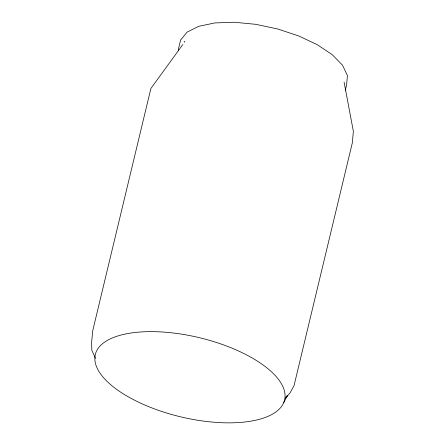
<?xml version="1.0" encoding="UTF-8"?>
<svg xmlns="http://www.w3.org/2000/svg" width="445" height="445" viewBox="0 0 445 445"><rect width="100%" height="100%" fill="white"/><g stroke="black" fill="none" stroke-linecap="round" stroke-linejoin="round"><path stroke-width="0.67" d="M178.412 50.797L178.651 48.099L180.587 40.044L187.084 32.135L198.798 26.294L214.924 22.923L234.365 22.25L255.797 24.325L277.763 29.003L298.762 35.962L317.363 44.739L332.298 54.724L342.55 65.243L347.417 75.578L346.577 85.023L345.287 90.385M283.71 402.647A97.322 40.667 13.5 0 0 156.957 331.742A97.322 40.667 13.5 0 0 129.211 397.352A97.322 40.667 13.5 0 0 283.71 402.647L287.509 395.299L285.746 397.446M182.834 44.511L150.883 88.499L92.655 331.036L91.637 342.494L91.831 350.382L95.597 358.37M285.49 398.381L290.212 392.629L294.045 385.604L352.345 142.773L353.363 131.314L344.091 82.153M184.158 42.297A82.397 34.432 13.5 0 1 184.775 41.218"/></g></svg>
